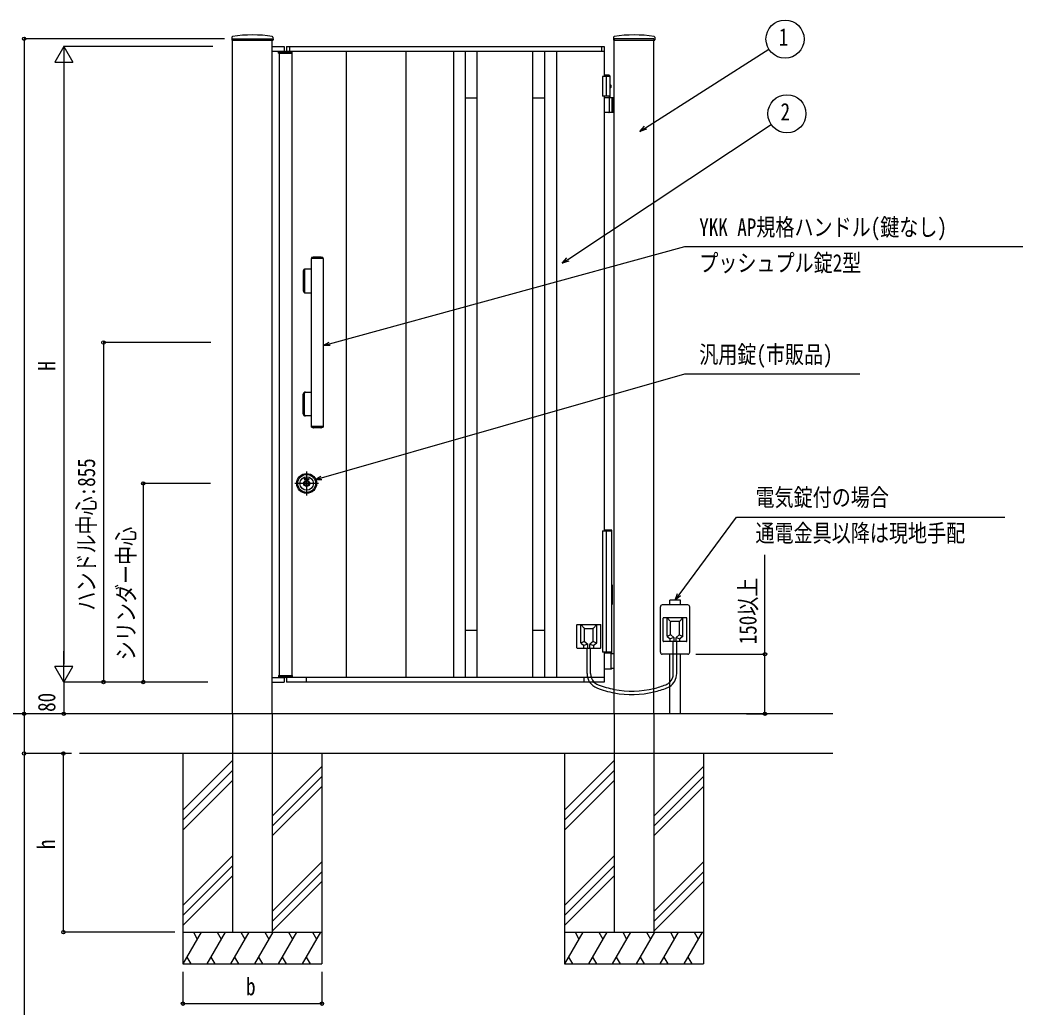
# Model space of a CAD drawing. Units: millimetres, scale not verified. Extents: x -4205 to 4205, y -2970 to 2970.
# Drawn here: x -1076 to 1449, y -968 to 1519 of the extents above; entities that cross this region are included whole.
import ezdxf
from ezdxf.enums import TextEntityAlignment as Align

# ---------------------------------------------------------------- set-up
doc = ezdxf.new("R2010")
doc.units = ezdxf.units.MM
doc.header["$LTSCALE"] = 10
doc.layers.add('0-4_YKK_A1', color=4, linetype='Continuous')
doc.layers.add('0-5_YKK_D', color=6, linetype='Continuous')
doc.styles.add('ＭＳ ゴシック', font='')
doc.styles.get('ＭＳ ゴシック').set_extended_font_data('MS Gothic')

msp = doc.modelspace()

# ---------------------------------------------------------------- linework, layer by layer
at = {"layer": '0-4_YKK_A1'}
for p, q in [((-542.73, 1476.02), (-543.08, 1469.36)), ((-542.58, 1468.83), (-439.38, 1468.83)), ((-540.98, 1472.33), (-540.98, 1468.83)), ((-540.98, -227.67), (-540.98, 1468.83)), ((-440.98, -227.67), (-440.98, 1468.83)), ((-439.23, 1476.02), (-438.88, 1469.36)), ((418.27, 1476.02), (417.92, 1469.36)), ((418.42, 1468.83), (521.62, 1468.83)), ((420.02, -227.67), (420.02, 1468.83)), ((520.02, 1472.33), (520.02, 1468.83)), ((520.02, -227.67), (520.02, 1468.83)), ((521.77, 1476.02), (522.12, 1469.36)), ((-440.98, 1452.33), (-410.98, 1452.33)), ((-440.98, 1441.33), (-410.98, 1441.33)), ((-424.17, 1439.93), (-391.79, 1439.93)), ((-417.68, 1439.93), (-417.68, 1440.93)), ((-417.68, 1440.93), (-409.32, 1440.93)), ((-410.98, 1452.33), (-410.98, 1440.93)), ((-410.75, 1439.93), (-410.75, 1439.96)), ((-408.32, 1439.93), (-408.32, 1439.96)), ((-404.98, 1452.33), (395.02, 1452.33)), ((-404.98, 1452.33), (-404.98, 1439.93)), ((-404.98, 1441.33), (395.02, 1441.33)), ((-397.68, 1452.33), (-397.68, 1441.33)), ((-254.98, 1441.33), (-254.98, -136.67)), ((-104.98, 1441.33), (-104.98, -136.67)), ((15.02, 1441.33), (15.02, -136.67)), ((45.02, 1441.33), (45.02, -136.67)), ((75.02, -136.67), (75.02, 1441.33)), ((215.02, -136.67), (215.02, 1441.33)), ((245.02, -136.67), (245.02, 1441.33)), ((275.02, -136.67), (275.02, 1441.33)), ((387.72, 1452.33), (387.72, 1441.33)), ((395.02, 1452.33), (395.02, 1377.33)), ((-425.28, 1435.93), (-425.17, 1438.96)), ((-425.28, 1435.93), (-390.68, 1435.93)), ((-423.98, 1437.93), (-391.98, 1437.93)), ((-423.98, 1435.93), (-423.98, -131.17)), ((-391.98, 1435.93), (-391.98, -131.17)), ((-390.68, 1435.93), (-390.79, 1438.96)), ((407.52, 1380.33), (395.02, 1380.33)), ((409.52, 1378.33), (395.02, 1378.33)), ((400.02, 1377.33), (400.02, 1327.33)), ((407.52, 1380.33), (409.52, 1378.33)), ((409.52, 1324.33), (409.52, 1378.33)), ((409.52, 1355.83), (410.93, 1355.45)), ((75.02, 1322.33), (45.02, 1322.33)), ((245.02, 1322.33), (215.02, 1322.33)), ((409.52, 1327.33), (390.02, 1327.33)), ((395.02, 1327.33), (395.02, 233.33)), ((395.02, 1324.33), (420.02, 1324.33)), ((407.83, 1287.83), (407.83, 1322.83)), ((413.52, 1324.33), (413.52, 1286.33)), ((416.02, 1324.33), (416.02, 1286.33)), ((420.02, 1286.33), (395.02, 1286.33)), ((-342.98, 918.83), (-342.98, 495.83)), ((-312.98, 918.83), (-342.98, 918.83)), ((-342.68, 920.2), (-342.68, 918.83)), ((-341.7, 920.64), (-314.26, 920.64)), ((-318.23, 922.33), (-337.73, 922.33)), ((-313.28, 918.83), (-313.28, 920.2)), ((-312.98, 918.83), (-312.98, 495.83)), ((-362.98, 887.33), (-362.98, 837.33)), ((-360.93, 834.83), (-360.93, 889.83)), ((-359.78, 889.83), (-359.78, 834.83)), ((-342.98, 892.33), (-358.43, 892.33)), ((-358.43, 832.33), (-342.98, 832.33)), ((-358.43, 582.33), (-342.98, 582.33)), ((-362.98, 527.33), (-362.98, 577.33)), ((-360.93, 579.83), (-360.93, 524.83)), ((-359.78, 524.83), (-359.78, 579.83)), ((-342.98, 522.33), (-358.43, 522.33)), ((-312.98, 495.83), (-342.98, 495.83)), ((-342.68, 494.46), (-342.68, 495.83)), ((-341.7, 494.02), (-314.26, 494.02)), ((-318.23, 492.33), (-337.73, 492.33)), ((-313.28, 495.83), (-313.28, 494.46)), ((-354.48, 382.33), (-354.48, 322.33)), ((-359.05, 363.65), (-357.63, 363.65)), ((-359.05, 363.65), (-358.59, 363.18)), ((-358.41, 363.82), (-357.67, 364.02)), ((-355.8, 355.03), (-355.8, 353.9)), ((-353.27, 346.21), (-353.27, 354.36)), ((-353.2, 353.9), (-353.2, 355.03)), ((-324.48, 352.33), (-384.48, 352.33)), ((390.02, 233.33), (390.02, -72.67)), ((390.02, 233.33), (414.02, 233.33)), ((395.02, 235.33), (412.77, 235.33)), ((400.02, 233.33), (400.02, -72.67)), ((413.77, 233.33), (413.77, 234.33)), ((414.02, 97.33), (414.02, 233.33)), ((415.02, 97.33), (413.05, 97.33)), ((413.05, 97.33), (413.05, 47.33)), ((415.02, 97.33), (415.02, 47.33)), ((586.52, 58.58), (559.52, 58.58)), ((559.52, 46.33), (559.52, 58.58)), ((586.52, 46.33), (586.52, 58.58)), ((415.02, 47.33), (413.05, 47.33)), ((414.02, -72.67), (414.02, 47.33)), ((536.02, -72.67), (536.02, 41.33)), ((605.02, 46.33), (541.02, 46.33)), ((610.02, -72.67), (610.02, 41.33)), ((543.02, -44.67), (543.02, 13.33)), ((602.02, 14.33), (544.02, 14.33)), ((562.02, 4.33), (553.02, 14.33)), ((553.02, -32.19), (553.02, 14.33)), ((562.02, -28.2), (562.02, 3.33)), ((583.02, 4.33), (563.02, 4.33)), ((584.02, 4.33), (593.02, 14.33)), ((584.02, -28.2), (584.02, 3.33)), ((593.02, -32.19), (593.02, 14.33)), ((603.02, -44.67), (603.02, 13.33)), ((75.02, -17.67), (45.02, -17.67)), ((245.02, -17.67), (215.02, -17.67)), ((326.02, -61.67), (326.02, -3.67)), ((327.02, -2.67), (385.02, -2.67)), ((345.02, -12.67), (336.02, -2.67)), ((336.02, -49.19), (336.02, -2.67)), ((345.02, -45.2), (345.02, -13.67)), ((346.02, -12.67), (366.02, -12.67)), ((367.02, -12.67), (376.02, -2.67)), ((367.02, -45.2), (367.02, -13.67)), ((376.02, -49.19), (376.02, -2.67)), ((386.02, -61.67), (386.02, -3.67)), ((344.55, -45.88), (336.02, -49.67)), ((336.4, -49.97), (343.14, -55.37)), ((345.38, -45.97), (353.16, -52.37)), ((366.66, -45.97), (358.88, -52.37)), ((367.45, -45.86), (376.02, -49.67)), ((375.64, -49.97), (368.9, -55.37)), ((602.02, -45.67), (544.02, -45.67)), ((561.59, -28.86), (553.02, -32.67)), ((553.4, -32.97), (560.14, -38.37)), ((570.12, -35.79), (560.52, -38.67)), ((560.52, -45.67), (560.52, -39.15)), ((562.38, -28.97), (570.16, -35.37)), ((568.72, -126.61), (568.72, -45.67)), ((570.52, -45.67), (570.52, -36.14)), ((575.52, -45.67), (575.52, -36.14)), ((583.66, -28.97), (575.88, -35.37)), ((575.93, -35.79), (585.52, -38.67)), ((577.32, -126.61), (577.32, -45.67)), ((584.49, -28.88), (593.02, -32.67)), ((585.52, -45.67), (585.52, -39.15)), ((592.64, -32.97), (585.9, -38.37)), ((327.02, -62.67), (385.02, -62.67)), ((353.11, -52.79), (343.52, -55.67)), ((343.52, -62.67), (343.52, -56.15)), ((351.72, -126.61), (351.72, -62.67)), ((353.52, -62.67), (353.52, -53.14)), ((358.52, -62.67), (358.52, -53.14)), ((358.92, -52.79), (368.52, -55.67)), ((360.32, -126.61), (360.32, -62.67)), ((368.52, -62.67), (368.52, -56.15)), ((414.02, -72.67), (390.02, -72.67)), ((395.02, -72.67), (395.02, -147.67)), ((412.37, -74.67), (395.02, -74.67)), ((413.02, -74.67), (395.02, -74.67)), ((412.66, -74.76), (412.65, -74.75)), ((413.89, -75.59), (412.66, -74.76)), ((413.02, -72.67), (413.02, -74.67)), ((414.17, -75.67), (420.02, -75.67)), ((411.58, -76.17), (411.58, -113.17)), ((605.02, -77.67), (541.02, -77.67)), ((559.52, -227.67), (559.52, -77.67)), ((586.52, -227.67), (586.52, -77.67)), ((395.02, -114.67), (412.37, -114.67)), ((412.65, -114.59), (412.66, -114.58)), ((412.66, -114.58), (413.89, -113.75)), ((420.02, -113.67), (414.17, -113.67)), ((-440.98, -136.67), (-410.98, -136.67)), ((-440.98, -147.67), (-410.98, -147.67)), ((-425.28, -131.27), (-390.68, -131.27)), ((-425.28, -131.27), (-425.17, -134.31)), ((-424.17, -135.27), (-391.79, -135.27)), ((-423.98, -133.27), (-391.98, -133.27)), ((-417.68, -135.27), (-417.68, -136.27)), ((-417.68, -136.27), (-409.32, -136.27)), ((-410.98, -136.27), (-410.98, -147.67)), ((-410.75, -135.27), (-410.75, -135.31)), ((-408.32, -135.27), (-408.32, -135.31)), ((-404.98, -135.27), (-404.98, -147.67)), ((395.02, -136.67), (-404.98, -136.67)), ((395.02, -147.67), (-404.98, -147.67)), ((-390.68, -131.27), (-390.79, -134.31)), ((-354.48, -147.67), (-354.48, -136.67)), ((344.52, -147.67), (344.52, -136.67)), ((395.02, -136.67), (395.02, -147.48)), ((970.02, -227.67), (-1208.45, -227.67)), ((-540.98, -227.67), (-540.98, -777.67)), ((-440.98, -227.67), (-440.98, -777.67)), ((420.02, -227.67), (420.02, -777.67)), ((520.02, -227.67), (520.02, -777.67)), ((970.02, -327.67), (-926.71, -327.67)), ((-665.98, -327.67), (-665.98, -857.67)), ((-315.98, -327.67), (-315.98, -857.67)), ((295.02, -327.67), (295.02, -857.67)), ((645.02, -327.67), (645.02, -857.67)), ((-540.98, -345.46), (-665.98, -470.46)), ((420.02, -345.46), (295.02, -470.46)), ((-540.98, -370.46), (-665.98, -495.46)), ((-315.98, -360.46), (-440.98, -485.46)), ((420.02, -370.46), (295.02, -495.46)), ((645.02, -360.46), (520.02, -485.46)), ((-540.98, -395.46), (-665.98, -520.46)), ((-315.98, -385.46), (-440.98, -510.46)), ((420.02, -395.46), (295.02, -520.46)), ((645.02, -385.46), (520.02, -510.46)), ((-315.98, -410.46), (-440.98, -535.46)), ((645.02, -410.46), (520.02, -535.46)), ((-540.98, -585.46), (-665.98, -710.46)), ((-315.98, -600.46), (-440.98, -725.46)), ((420.02, -585.46), (295.02, -710.46)), ((645.02, -600.46), (520.02, -725.46)), ((-540.98, -610.46), (-665.98, -735.46)), ((-315.98, -625.46), (-440.98, -750.46)), ((420.02, -610.46), (295.02, -735.46)), ((645.02, -625.46), (520.02, -750.46)), ((-540.98, -635.46), (-665.98, -760.46)), ((-315.98, -650.46), (-440.98, -775.46)), ((420.02, -635.46), (295.02, -760.46)), ((645.02, -650.46), (520.02, -775.46)), ((-665.98, -777.67), (-315.98, -777.67)), ((-619.79, -777.67), (-665.98, -857.67)), ((-639.79, -777.67), (-629.79, -794.99)), ((-559.79, -777.67), (-605.98, -857.67)), ((-579.79, -777.67), (-569.79, -794.99)), ((-499.79, -777.67), (-545.98, -857.67)), ((-540.98, -777.67), (-440.98, -777.67)), ((-519.79, -777.67), (-509.79, -794.99)), ((-439.79, -777.67), (-485.98, -857.67)), ((-459.79, -777.67), (-449.79, -794.99)), ((-379.79, -777.67), (-425.98, -857.67)), ((-399.79, -777.67), (-389.79, -794.99)), ((-319.79, -777.67), (-365.98, -857.67)), ((-339.79, -777.67), (-329.79, -794.99)), ((295.02, -777.67), (645.02, -777.67)), ((341.21, -777.67), (295.02, -857.67)), ((321.21, -777.67), (331.21, -794.99)), ((401.21, -777.67), (355.02, -857.67)), ((381.21, -777.67), (391.21, -794.99)), ((461.21, -777.67), (415.02, -857.67)), ((420.02, -777.67), (520.02, -777.67)), ((441.21, -777.67), (451.21, -794.99)), ((521.21, -777.67), (475.02, -857.67)), ((501.21, -777.67), (511.21, -794.99)), ((581.21, -777.67), (535.02, -857.67)), ((561.21, -777.67), (571.21, -794.99)), ((641.21, -777.67), (595.02, -857.67)), ((621.21, -777.67), (631.21, -794.99)), ((-665.98, -857.67), (-315.98, -857.67)), ((-655.98, -840.35), (-645.98, -857.67)), ((-595.98, -840.35), (-585.98, -857.67)), ((-535.98, -840.35), (-525.98, -857.67)), ((-475.98, -840.35), (-465.98, -857.67)), ((-415.98, -840.35), (-405.98, -857.67)), ((-355.98, -840.35), (-345.98, -857.67)), ((295.02, -857.67), (645.02, -857.67)), ((305.02, -840.35), (315.02, -857.67)), ((365.02, -840.35), (375.02, -857.67)), ((425.02, -840.35), (435.02, -857.67)), ((485.02, -840.35), (495.02, -857.67)), ((545.02, -840.35), (555.02, -857.67)), ((605.02, -840.35), (615.02, -857.67))]:
    msp.add_line(p, q, dxfattribs=at)
for points in [[(-540.98, 1472.33), (-440.98, 1472.33), (-440.98, 1468.83)], [(520.02, 1472.33), (420.02, 1472.33), (420.02, 1468.83)], [(409.52, 1377.33), (390.02, 1377.33), (390.02, 1327.33)], [(411.87, 1354.43), (409.92, 1353.48), (409.31, 1352.33)], [(411.87, 1350.23), (409.92, 1351.18), (409.31, 1352.33)], [(409.52, 1355.83), (409.52, 1348.83), (410.93, 1349.21)], [(-356.1, 345), (-356.1, 345.83), (-355.72, 346.21), (-355.72, 354.36)], [(-352.9, 345), (-352.9, 345.83), (-353.27, 346.21)]]:
    msp.add_lwpolyline(points, dxfattribs=at)
for points in [[(-354.3, 362.33), (-353.26, 364.97), (-352.15, 364.97), (-351.12, 362.33), (-351.94, 362.33), (-352.13, 362.81), (-353.29, 362.81), (-353.48, 362.33)], [(-353.03, 363.47), (-352.71, 364.3), (-352.39, 363.47)], [(-350.81, 362.33), (-350.81, 364.97), (-350.01, 364.97), (-350.01, 362.99), (-348.48, 362.99), (-348.72, 362.33)]]:
    msp.add_lwpolyline(points, close=True, dxfattribs=at)
for centre, radius in [((-354.48, 352.33), 25), ((-354.48, 352.33), 22.6), ((-354.48, 352.33), 16.99), ((-354.5, 352.33), 7.5), ((-355.8, 363.65), 1.43), ((-355.8, 363.65), 0.661)]:
    msp.add_circle(centre, radius, dxfattribs=at)
for centre, radius, start, end in [((-542.58, 1469.33), 0.5, 177, 270), ((-540.73, 1475.91), 2, 99.00123, 177), ((-490.98, 1161.83), 320, 80.99877, 99.00123), ((-441.23, 1475.91), 2, 3, 80.99877), ((-439.38, 1469.33), 0.5, 270, 3), ((418.42, 1469.33), 0.5, 177, 270), ((420.27, 1475.91), 2, 99.00123, 177), ((470.02, 1161.83), 320, 80.99877, 99.00123), ((519.77, 1475.91), 2, 3, 80.99877), ((521.62, 1469.33), 0.5, 270, 3), ((-424.17, 1438.93), 1, 90, 178), ((-411.75, 1439.93), 1, 2, 90), ((-409.32, 1439.93), 1, 2, 90), ((-391.79, 1438.93), 1, 2, 90), ((410.59, 1354.2), 1.3, 14.0353, 75), ((410.59, 1350.46), 1.3, 285, 345.9647), ((403.12, 1352.33), 9, 345.9647, 14.0353), ((406.33, 1322.83), 1.5, 0, 90), ((406.33, 1287.83), 1.5, 270, 0), ((-341.88, 920.2), 0.8, 110.76843, 180), ((-327.98, 883.55), 40, 104.21682, 110.76843), ((-337.73, 922.03), 0.3, 90, 104.21682), ((-337.73, 922.03), 0.3, 61.29529, 90), ((-327.98, 939.83), 20, 241.29529, 250.4307), ((-334.58, 921.27), 0.3, 250.4307, 279.9206), ((-327.98, 883.55), 38, 80.0794, 99.9206), ((-321.38, 921.27), 0.3, 260.0794, 289.5693), ((-327.98, 939.83), 20, 289.5693, 298.70471), ((-318.23, 922.03), 0.3, 90, 118.70471), ((-318.23, 922.03), 0.3, 75.78318, 90), ((-327.98, 883.55), 40, 69.23157, 75.78318), ((-314.08, 920.2), 0.8, 0, 69.23157), ((-357.98, 887.33), 5, 90, 180), ((-358.43, 889.83), 2.5, 90, 180), ((-357.28, 889.83), 2.5, 90, 180), ((-357.98, 837.33), 5, 180, 270), ((-358.43, 834.83), 2.5, 180, 270), ((-357.28, 834.83), 2.5, 180, 270), ((-357.98, 577.33), 5, 90, 180), ((-358.43, 579.83), 2.5, 90, 180), ((-357.28, 579.83), 2.5, 90, 180), ((-357.98, 527.33), 5, 180, 270), ((-358.43, 524.83), 2.5, 180, 270), ((-357.28, 524.83), 2.5, 180, 270), ((-341.88, 494.46), 0.8, 180, 249.23157), ((-327.98, 531.11), 40, 249.23157, 255.78318), ((-337.73, 492.63), 0.3, 255.78318, 270), ((-337.73, 492.63), 0.3, 270, 298.70471), ((-327.98, 474.82), 20, 109.5693, 118.70471), ((-334.58, 493.39), 0.3, 80.0794, 109.5693), ((-327.98, 531.11), 38, 260.0794, 279.9206), ((-321.38, 493.39), 0.3, 70.4307, 99.9206), ((-327.98, 474.82), 20, 61.29529, 70.4307), ((-318.23, 492.63), 0.3, 241.29529, 270), ((-318.23, 492.63), 0.3, 270, 284.21682), ((-327.98, 531.11), 40, 284.21682, 290.76843), ((-314.08, 494.46), 0.8, 290.76843, 0), ((-354.5, 352.33), 7, 0, 256.78702), ((-354.5, 352.33), 6.2, 0, 258.60449), ((-359.05, 363.65), 1.43, 15, 0.00003), ((-359.05, 363.65), 0.661, 14.99999, 315.00001), ((-354.5, 355.03), 1.3, 90, 180), ((-354.5, 352.33), 2.04, 126.9842, 129.67464), ((-354.5, 347.98), 6.5, 79.13698, 100.86302), ((-354.5, 355.03), 1.3, 360, 90), ((-354.5, 352.33), 2.04, 50.32536, 53.0158), ((-354.5, 352.33), 6.2, 281.39552, 0.00001), ((-354.5, 352.33), 7, 283.21298, 0), ((412.77, 234.33), 1, 0, 90), ((541.02, 41.33), 5, 90, 180), ((605.02, 41.33), 5, 0, 90), ((544.02, 13.33), 1, 90, 180), ((563.02, 3.33), 1, 90, 180), ((583.02, 3.33), 1, 0, 90), ((602.02, 13.33), 1, 0, 90), ((327.02, -3.67), 1, 90, 180), ((346.02, -13.67), 1, 90, 180), ((366.02, -13.67), 1, 0, 90), ((385.02, -3.67), 1, 0, 90), ((337.02, -49.19), 1, 180, 231.34019), ((346.02, -45.2), 1, 180, 230.52754), ((366.02, -45.2), 1, 309.47246, 0), ((375.02, -49.19), 1, 308.65981, 0), ((544.02, -44.67), 1, 180, 270), ((554.02, -32.19), 1, 180, 231.34019), ((559.52, -39.15), 1, 0, 51.34019), ((563.02, -28.2), 1, 180, 230.52754), ((569.52, -36.14), 1, 0, 50.52754), ((576.52, -36.14), 1, 129.47246, 180), ((583.02, -28.2), 1, 309.47246, 0), ((586.52, -39.15), 1, 128.65981, 180), ((592.02, -32.19), 1, 308.65981, 0), ((602.02, -44.67), 1, 270, 0), ((327.02, -61.67), 1, 180, 270), ((342.52, -56.15), 1, 0, 51.34019), ((352.52, -53.14), 1, 0, 50.52754), ((359.52, -53.14), 1, 129.47246, 180), ((369.52, -56.15), 1, 128.65981, 180), ((385.02, -61.67), 1, 270, 0), ((412.37, -75.17), 0.5, 56.30993, 90), ((414.17, -75.17), 0.5, 236.30993, 270.00001), ((541.02, -72.67), 5, 180, 270), ((605.02, -72.67), 5, 270, 0), ((412.37, -114.17), 0.5, 270, 303.69007), ((414.17, -114.17), 0.5, 89.99999, 123.69007), ((548.02, -123.46), 29.3, 359.71101, 0.28899), ((-424.17, -134.27), 1, 182, 270), ((-411.75, -135.27), 1, 270, 358), ((-409.32, -135.27), 1, 270, 358), ((-391.79, -134.27), 1, 270, 358), ((390.32, -126.61), 38.6, 180, 213.06722), ((390.32, -126.61), 38.6, 213.06722, 248.65022), ((390.32, -126.61), 30, 180, 224.59045), ((390.32, -126.61), 30, 224.59045, 248.65022), ((538.72, -126.61), 30, 291.34978, 313.89455), ((538.72, -126.61), 30, 313.89455, 0), ((538.72, -126.61), 38.6, 302.60607, 0), ((464.52, 63.22), 242.41, 248.65022, 259.42214), ((464.52, 63.22), 233.81, 248.65022, 259.02833), ((464.52, 63.22), 233.81, 259.02833, 283.73139), ((464.52, 63.22), 242.41, 259.42214, 283.23522), ((464.52, 63.22), 233.81, 283.73139, 291.34978), ((464.52, 63.22), 242.41, 283.23522, 291.34978), ((538.72, -126.61), 38.6, 291.34978, 302.60607)]:
    msp.add_arc(centre, radius, start, end, dxfattribs=at)
at = {"layer": '0-5_YKK_D'}
for p, q in [((-560.98, 1472.33), (-1066.83, 1472.33)), ((-1065.83, 1472.33), (-1065.83, -227.67)), ((-966, 1452.33), (-988.5, 1413.36)), ((-590.98, 1452.33), (-967, 1452.33)), ((-966, 1452.33), (-943.5, 1413.36)), ((-966, 1452.33), (-966, 1374.39)), ((-988.5, 1413.36), (-943.5, 1413.36)), ((-966, 1407.33), (-966, -102.67)), ((-596.06, 707.33), (-867, 707.33)), ((-866, 707.33), (-866, -147.67)), ((-596.96, 352.33), (-767, 352.33)), ((-766, 352.33), (-766, -147.67)), ((-966, -147.67), (-966, -69.73)), ((625.02, -77.66), (800.51, -77.66)), ((-966, -147.67), (-988.5, -108.7)), ((-943.5, -108.7), (-988.5, -108.7)), ((-966, -147.67), (-943.5, -108.7)), ((-603.47, -147.67), (-967, -147.67)), ((-603.47, -147.67), (-967, -147.67)), ((-966, -147.67), (-966, -227.67)), ((-603.47, -147.67), (-867, -147.67)), ((-603.47, -147.67), (-767, -147.67)), ((-690.62, -227.67), (-1066.83, -227.67)), ((-1010.16, -227.67), (-1066.83, -227.67)), ((-860.98, -227.67), (-967, -227.67)), ((752.77, -227.66), (800.51, -227.66)), ((-946.71, -327.67), (-1066.83, -327.67)), ((-967, -777.66), (-967, -327.67)), ((-685.97, -777.66), (-968, -777.66)), ((-666, -877.67), (-666, -958.67)), ((-316, -877.67), (-316, -958.67)), ((-666, -957.67), (-316, -957.67))]:
    msp.add_line(p, q, dxfattribs=at)
for points in [[(484.24, 1238.98), (498.59, 1248.09), (809.48, 1445.53)], [(289.01, 906.86), (303.16, 916.28), (814.79, 1256.61)], [(501.03, 1244.25), (484.24, 1238.98), (496.14, 1251.94)], [(-312.98, 699.44), (-296.58, 703.92), (598.02, 948.64), (1448.99, 948.64)], [(305.69, 912.49), (289.01, 906.86), (300.64, 920.07)], [(-295.38, 699.53), (-312.98, 699.44), (-297.78, 708.32)], [(-333.8, 361.44), (-317.46, 366.12), (598.02, 628.08), (1038.64, 628.08)], [(-316.2, 361.74), (-333.8, 361.44), (-318.71, 370.5)], [(573.02, 58.58), (583.13, 72.25), (727.53, 267.52), (1403.6, 267.52)], [(799.51, -227.66), (799.51, -77.66), (799.51, 172.94)], [(586.79, 69.54), (573.02, 58.58), (579.47, 74.96)], [(-1065.83, -227.67), (-1065.83, -327.67), (-1065.83, -1480.67)]]:
    msp.add_lwpolyline(points, dxfattribs=at)
for centre, radius in [((850, 1471.26), 48), ((-1065.83, 1472.33), 4.25), ((854.75, 1283.2), 48), ((-866, 707.33), 4.25), ((-766, 352.33), 4.25), ((799.51, -77.66), 4.25), ((-866, -147.67), 4.25), ((-766, -147.67), 4.25), ((-1065.83, -227.67), 4.25), ((-1065.83, -227.67), 4.25), ((-966, -227.67), 4.25), ((799.51, -227.66), 4.25), ((-1065.83, -327.67), 4.25), ((-967, -327.67), 4.25), ((-967, -777.66), 4.25), ((-666, -957.67), 4.25), ((-316, -957.67), 4.25)]:
    msp.add_circle(centre, radius, dxfattribs=at)

# ---------------------------------------------------------------- texts
at = {"layer": '0-5_YKK_D', "style": 'ＭＳ ゴシック', "width": 0.8}
for s, p in [('1', (834, 1441.26)), ('2', (838.75, 1253.2)), ('YKK AP規格ハンドル(鍵なし)', (634.02, 962.59)), ('プッシュプル錠2型', (634.02, 872.59)), ('汎用錠(市販品)', (634.02, 642.03)), ('電気錠付の場合', (775.53, 282.12)), ('通電金具以降は現地手配', (775.53, 192.12)), ('b', (-507, -949.67))]:
    msp.add_text(s, height=43.99, dxfattribs=at).set_placement(p, align=Align.BOTTOM_LEFT)
for s, p in [('H', (-974, 636.33)), ('ハンドル中心:855', (-874, 31.83)), ('シリンダー中心', (-774, -92.87)), ('150以上', (791.51, -52.66)), ('80', (-974, -222.87)), ('h', (-975, -568.67))]:
    msp.add_text(s, height=43.99, rotation=90, dxfattribs=at).set_placement(p, align=Align.BOTTOM_LEFT)

doc.saveas('drawing.dxf')
